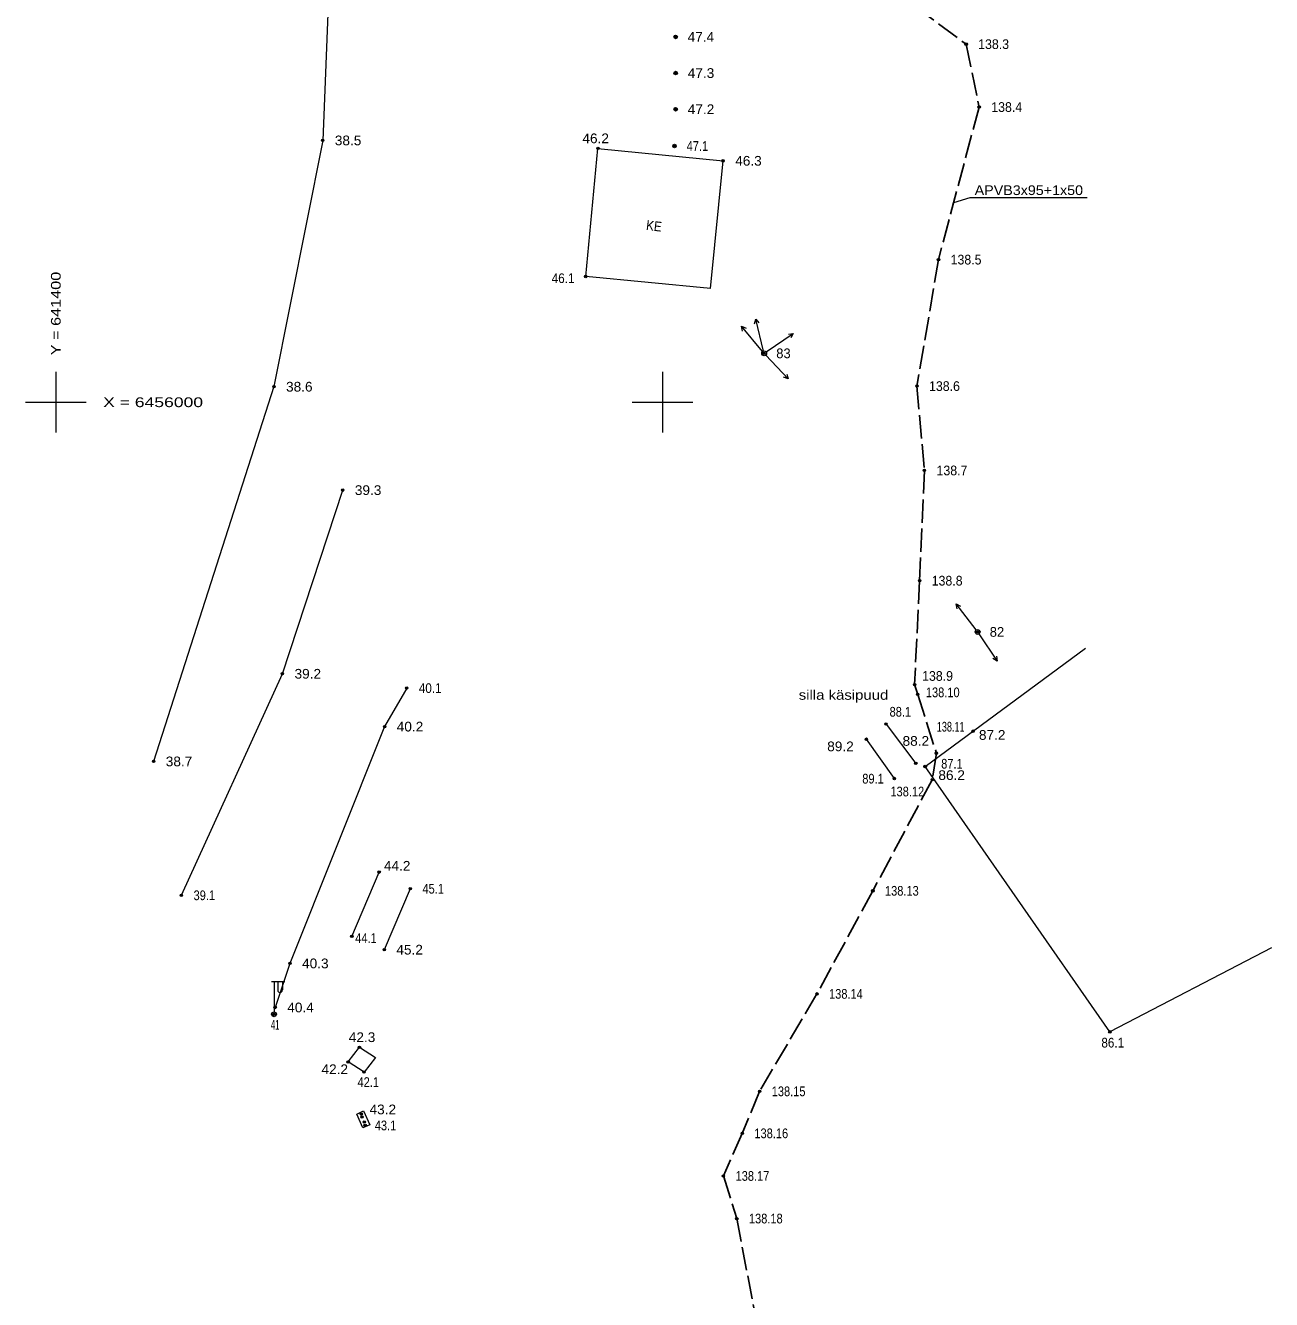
# Model space of a CAD drawing. Extents: x 641354 to 641652, y 6455764 to 6456197.
# Drawn here: x 641397.5 to 641500.2, y 6455926.1 to 6456031 of the extents above; entities that cross this region are included whole.
import ezdxf
from ezdxf.enums import TextEntityAlignment as Align

# ---------------------------------------------------------------- set-up
doc = ezdxf.new("R2010")
doc.units = 0
doc.header["$LTSCALE"] = 0.32
doc.header["$PDMODE"] = 32
doc.header["$PDSIZE"] = 0.16
doc.linetypes.add('LONG_DASHED', pattern=[7.5, 6, -1.5])
for name, color, linetype, lineweight in [('1', 7, 'Continuous', 13), ('11', 7, 'Continuous', 13), ('12', 7, 'Continuous', 13), ('2', 7, 'Continuous', 13), ('21', 7, 'LONG_DASHED', 25), ('28', 7, 'Continuous', 13), ('54', 7, 'Continuous', 13), ('57', 7, 'Continuous', 13), ('61', 7, 'Continuous', 13), ('7', 7, 'Continuous', 13)]:
    doc.layers.add(name, color=color, linetype=linetype, lineweight=lineweight)
doc.layers.add('49', color=7, linetype='Continuous')
doc.layers.add('62', color=7, linetype='Continuous')

msp = doc.modelspace()

# ---------------------------------------------------------------- hatches: boundary and pattern name
at = {"layer": '28'}
for points in [[(641451.2179, 6456030.1, 1), (641450.9221, 6456030.1, 1)], [(641451.2179, 6456027.12, 1), (641450.9221, 6456027.12, 1)], [(641451.2179, 6456024.14, 1), (641450.9221, 6456024.14, 1)], [(641451.1279, 6456021.11, 1), (641450.8321, 6456021.11, 1)]]:
    msp.add_hatch(color=256, dxfattribs=at).paths.add_polyline_path(points)
at = {"layer": '54'}
for points in [[(641451.17, 6456030.1, 1), (641450.97, 6456030.1, 1)], [(641475.11, 6456029.5, 1), (641474.91, 6456029.5, 1)], [(641451.17, 6456027.12, 1), (641450.97, 6456027.12, 1)], [(641451.17, 6456024.14, 1), (641450.97, 6456024.14, 1)], [(641476.18, 6456024.32, 1), (641475.98, 6456024.32, 1)], [(641422.09, 6456021.57, 1), (641421.89, 6456021.57, 1)], [(641444.77, 6456020.91, 1), (641444.57, 6456020.91, 1)], [(641451.08, 6456021.11, 1), (641450.88, 6456021.11, 1)], [(641455.08, 6456019.89, 1), (641454.88, 6456019.89, 1)], [(641472.83, 6456011.75, 1), (641472.63, 6456011.75, 1)], [(641443.76, 6456010.36, 1), (641443.56, 6456010.36, 1)], [(641458.46, 6456004.03, 1), (641458.26, 6456004.03, 1)], [(641418.07, 6456001.29, 1), (641417.87, 6456001.29, 1)], [(641471.05, 6456001.33, 1), (641470.85, 6456001.33, 1)], [(641471.67, 6455994.39, 1), (641471.47, 6455994.39, 1)], [(641423.74, 6455992.76, 1), (641423.54, 6455992.76, 1)], [(641471.27, 6455985.3, 1), (641471.07, 6455985.3, 1)], [(641476.05, 6455981.08, 1), (641475.85, 6455981.08, 1)], [(641418.77, 6455977.63, 1), (641418.57, 6455977.63, 1)], [(641429.01, 6455976.45, 1), (641428.81, 6455976.45, 1)], [(641470.86, 6455976.74, 1), (641470.66, 6455976.74, 1)], [(641471.12, 6455975.93, 1), (641470.92, 6455975.93, 1)], [(641468.51, 6455973.49, 1), (641468.31, 6455973.49, 1)], [(641427.19, 6455973.28, 1), (641426.99, 6455973.28, 1)], [(641466.89, 6455972.24, 1), (641466.69, 6455972.24, 1)], [(641475.68, 6455972.9, 1), (641475.48, 6455972.9, 1)], [(641408.16, 6455970.41, 1), (641407.96, 6455970.41, 1)], [(641470.96, 6455970.25, 1), (641470.76, 6455970.25, 1)], [(641472.66, 6455971.09, 1), (641472.46, 6455971.09, 1)], [(641471.73, 6455969.99, 1), (641471.53, 6455969.99, 1)], [(641471.73, 6455969.99, 1), (641471.53, 6455969.99, 1)], [(641469.2, 6455969, 1), (641469, 6455969, 1)], [(641472.32, 6455968.9, 1), (641472.12, 6455968.9, 1)], [(641426.74, 6455961.29, 1), (641426.54, 6455961.29, 1)], [(641429.31, 6455959.92, 1), (641429.11, 6455959.92, 1)], [(641467.42, 6455959.75, 1), (641467.22, 6455959.75, 1)], [(641410.45, 6455959.38, 1), (641410.25, 6455959.38, 1)], [(641424.49, 6455956, 1), (641424.29, 6455956, 1)], [(641427.16, 6455954.9, 1), (641426.96, 6455954.9, 1)], [(641419.39, 6455953.77, 1), (641419.19, 6455953.77, 1)], [(641462.81, 6455951.26, 1), (641462.61, 6455951.26, 1)], [(641418.08, 6455949.58, 1), (641417.88, 6455949.58, 1)], [(641418.17, 6455950.14, 1), (641417.97, 6455950.14, 1)], [(641486.95, 6455948.13, 1), (641486.75, 6455948.13, 1)], [(641425.12, 6455946.86, 1), (641424.92, 6455946.86, 1)], [(641424.19, 6455945.65, 1), (641423.99, 6455945.65, 1)], [(641425.5, 6455944.82, 1), (641425.3, 6455944.82, 1)], [(641458.09, 6455943.23, 1), (641457.89, 6455943.23, 1)], [(641425.27, 6455941.36, 1), (641425.07, 6455941.36, 1)], [(641425.59, 6455940.42, 1), (641425.39, 6455940.42, 1)], [(641456.66, 6455939.77, 1), (641456.46, 6455939.77, 1)], [(641455.11, 6455936.26, 1), (641454.91, 6455936.26, 1)], [(641456.21, 6455932.75, 1), (641456.01, 6455932.75, 1)]]:
    msp.add_hatch(color=256, dxfattribs=at).paths.add_polyline_path(points)

# ---------------------------------------------------------------- linework, layer by layer
at = {"layer": '1'}
for q in [(641454.98, 6456019.89), (641443.66, 6456010.36)]:
    msp.add_line((641453.94, 6456009.38), q, dxfattribs=at)
msp.add_lwpolyline([(641443.66, 6456010.36), (641444.67, 6456020.91), (641454.98, 6456019.89)], dxfattribs=at)
at = {"layer": '11'}
for p, q in [((641417.78, 6455952.28), (641418.88, 6455952.28)), ((641417.98, 6455952.28), (641417.98, 6455949.78)), ((641418.28, 6455952.28), (641418.28, 6455951.58)), ((641418.68, 6455952.28), (641418.68, 6455951.58))]:
    msp.add_line(p, q, dxfattribs=at)
msp.add_circle((641417.98, 6455949.58), 0.2, dxfattribs=at)
msp.add_arc((641418.48, 6455951.5798), 0.2, 179.93931, 0.0607, dxfattribs=at)
at = {"layer": '12'}
for p, q in [((641458.23, 6456004.18), (641456.5, 6456006.26)), ((641458.31, 6456004.22), (641457.67, 6456006.85)), ((641458.53, 6456004.14), (641460.76, 6456005.66)), ((641458.5, 6456003.88), (641460.35, 6456001.92)), ((641475.83, 6455981.24), (641474.19, 6455983.38)), ((641476.06, 6455980.91), (641477.57, 6455978.68))]:
    msp.add_line(p, q, dxfattribs=at)
for points in [[(641456.59, 6456005.86), (641456.5, 6456006.26), (641456.88, 6456006.09)], [(641457.58, 6456006.45), (641457.67, 6456006.85), (641457.93, 6456006.53)], [(641460.36, 6456005.6), (641460.76, 6456005.66), (641460.56, 6456005.3)], [(641460.23, 6456002.31), (641460.35, 6456001.92), (641459.96, 6456002.07)], [(641474.26, 6455982.99), (641474.19, 6455983.38), (641474.55, 6455983.2)], [(641477.52, 6455979.07), (641477.57, 6455978.68), (641477.22, 6455978.88)]]:
    msp.add_lwpolyline(points, dxfattribs=at)
for centre in [(641458.36, 6456004.03), (641458.36, 6456004.03), (641458.36, 6456004.03), (641458.36, 6456004.03), (641475.95, 6455981.08), (641475.95, 6455981.08)]:
    msp.add_circle(centre, 0.2, dxfattribs=at)
at = {"layer": '2'}
for points in [[(641425.4, 6455944.82), (641424.09, 6455945.65), (641425.02, 6455946.86)], [(641425.02, 6455946.86), (641426.33, 6455946.03), (641425.4, 6455944.82)]]:
    msp.add_lwpolyline(points, dxfattribs=at)
at = {"layer": '21'}
msp.add_lwpolyline([(641461.81, 6456040.09), (641468.85, 6456034.02), (641475.01, 6456029.5), (641476.08, 6456024.32), (641472.73, 6456011.75), (641470.95, 6456001.33), (641471.57, 6455994.39), (641471.17, 6455985.3), (641470.76, 6455976.74), (641471.02, 6455975.93), (641472.56, 6455971.09), (641472.22, 6455968.9), (641467.32, 6455959.75), (641462.71, 6455951.26), (641457.99, 6455943.23), (641456.56, 6455939.77), (641455.01, 6455936.26), (641456.11, 6455932.75), (641458.65, 6455919.43)], dxfattribs=at)
at = {"layer": '21', "linetype": 'Continuous', "lineweight": 13}
msp.add_lwpolyline([(641473.99, 6456016.46), (641475.33, 6456016.87), (641484.99, 6456016.87)], dxfattribs=at)
at = {"layer": '28'}
for p, q in [((641471.63, 6455969.99), (641484.85, 6455979.73)), ((641468.41, 6455973.49), (641470.86, 6455970.25)), ((641469.1, 6455969), (641466.79, 6455972.24)), ((641424.39, 6455956), (641426.64, 6455961.29)), ((641429.21, 6455959.92), (641427.06, 6455954.9))]:
    msp.add_line(p, q, dxfattribs=at)
for points in [[(641418.81, 6456044.24), (641422.6, 6456044.83), (641422.9, 6456032.7), (641422.44, 6456032.7), (641421.99, 6456021.57), (641417.97, 6456001.29), (641408.06, 6455970.41)], [(641410.35, 6455959.38), (641418.67, 6455977.63), (641423.64, 6455992.76)], [(641428.91, 6455976.45), (641427.09, 6455973.28), (641419.29, 6455953.77), (641418.07, 6455950.14)], [(641500.17, 6455955.04), (641486.85, 6455948.13), (641471.63, 6455969.99)]]:
    msp.add_lwpolyline(points, dxfattribs=at)
for centre in [(641451.07, 6456030.1), (641451.07, 6456027.12), (641451.07, 6456024.14), (641450.98, 6456021.11)]:
    msp.add_circle(centre, 0.1479, dxfattribs=at)
at = {"layer": '54'}
for centre in [(641451.07, 6456030.1), (641475.01, 6456029.5), (641451.07, 6456027.12), (641451.07, 6456024.14), (641476.08, 6456024.32), (641421.99, 6456021.57), (641444.67, 6456020.91), (641450.98, 6456021.11), (641454.98, 6456019.89), (641472.73, 6456011.75), (641443.66, 6456010.36), (641458.36, 6456004.03), (641417.97, 6456001.29), (641470.95, 6456001.33), (641471.57, 6455994.39), (641423.64, 6455992.76), (641471.17, 6455985.3), (641475.95, 6455981.08), (641418.67, 6455977.63), (641428.91, 6455976.45), (641470.76, 6455976.74), (641471.02, 6455975.93), (641468.41, 6455973.49), (641427.09, 6455973.28), (641466.79, 6455972.24), (641475.58, 6455972.9), (641408.06, 6455970.41), (641470.86, 6455970.25), (641472.56, 6455971.09), (641471.63, 6455969.99), (641471.63, 6455969.99), (641469.1, 6455969), (641472.22, 6455968.9), (641426.64, 6455961.29), (641429.21, 6455959.92), (641467.32, 6455959.75), (641410.35, 6455959.38), (641424.39, 6455956), (641427.06, 6455954.9), (641419.29, 6455953.77), (641462.71, 6455951.26), (641417.98, 6455949.58), (641418.07, 6455950.14), (641486.85, 6455948.13), (641425.02, 6455946.86), (641424.09, 6455945.65), (641425.4, 6455944.82), (641457.99, 6455943.23), (641425.17, 6455941.36), (641425.49, 6455940.42), (641456.56, 6455939.77), (641455.01, 6455936.26), (641456.11, 6455932.75)]:
    msp.add_circle(centre, 0.1, dxfattribs=at)
for p in [(641451.07, 6456030.1), (641475.01, 6456029.5), (641451.07, 6456027.12), (641451.07, 6456024.14), (641476.08, 6456024.32), (641421.99, 6456021.57), (641444.67, 6456020.91), (641450.98, 6456021.11), (641454.98, 6456019.89), (641472.73, 6456011.75), (641443.66, 6456010.36), (641458.36, 6456004.03), (641417.97, 6456001.29), (641470.95, 6456001.33), (641471.57, 6455994.39), (641423.64, 6455992.76), (641471.17, 6455985.3), (641475.95, 6455981.08), (641418.67, 6455977.63), (641470.76, 6455976.74), (641428.91, 6455976.45), (641471.02, 6455975.93), (641468.41, 6455973.49), (641427.09, 6455973.28), (641475.58, 6455972.9), (641466.79, 6455972.24), (641408.06, 6455970.41), (641470.86, 6455970.25), (641472.56, 6455971.09), (641471.63, 6455969.99), (641469.1, 6455969), (641472.22, 6455968.9), (641426.64, 6455961.29), (641429.21, 6455959.92), (641467.32, 6455959.75), (641410.35, 6455959.38), (641424.39, 6455956), (641427.06, 6455954.9), (641419.29, 6455953.77), (641462.71, 6455951.26), (641417.98, 6455949.58), (641418.07, 6455950.14), (641486.85, 6455948.13), (641425.02, 6455946.86), (641424.09, 6455945.65), (641425.4, 6455944.82), (641457.99, 6455943.23), (641425.17, 6455941.36), (641425.49, 6455940.42), (641456.56, 6455939.77), (641455.01, 6455936.26), (641456.11, 6455932.75)]:
    msp.add_point(p, dxfattribs=at)
at = {"layer": '61'}
for p, q in [((641400, 6456002.5), (641400, 6455997.5)), ((641450, 6456002.5), (641450, 6455997.5)), ((641397.5, 6456000), (641402.5, 6456000)), ((641447.5, 6456000), (641452.5, 6456000))]:
    msp.add_line(p, q, dxfattribs=at)
at = {"layer": '7'}
msp.add_lwpolyline([(641425.36, 6455941.62), (641425.87, 6455940.47), (641425.29, 6455940.22), (641424.79, 6455941.36)], close=True, dxfattribs=at)
for centre, radius in [((641425.2314, 6455941.1214), 0.1), ((641425.2314, 6455941.1214), 0.09), ((641425.2314, 6455941.1214), 0.08), ((641425.2314, 6455941.1214), 0.07), ((641425.2314, 6455941.1214), 0.06), ((641425.2314, 6455941.1214), 0.05), ((641425.2314, 6455941.1214), 0.04), ((641425.2314, 6455941.1214), 0.03), ((641425.2314, 6455941.1214), 0.02), ((641425.4126, 6455940.7095), 0.1), ((641425.4126, 6455940.7095), 0.09), ((641425.4126, 6455940.7095), 0.08), ((641425.4126, 6455940.7095), 0.07), ((641425.4126, 6455940.7095), 0.06), ((641425.4126, 6455940.7095), 0.05), ((641425.4126, 6455940.7095), 0.04), ((641425.4126, 6455940.7095), 0.03), ((641425.4126, 6455940.7095), 0.02)]:
    msp.add_circle(centre, radius, dxfattribs=at)

# ---------------------------------------------------------------- texts
at = {"layer": '21', "width": 1.1}
msp.add_text('APVB3x95+1x50', height=0.8, dxfattribs=at).set_placement((641475.71, 6456017.07))
at = {"layer": '49'}
for s, width, p in [('138.3', 0.95, (641476, 6456029.1)), ('138.4', 0.95, (641477.08, 6456023.92)), ('138.5', 0.95, (641473.73, 6456011.35)), ('138.6', 0.95, (641471.95, 6456000.93)), ('138.7', 0.95, (641472.57, 6455993.98)), ('138.8', 0.95, (641472.17, 6455984.9)), ('138.9', 0.95, (641471.38, 6455977.05)), ('138.10', 0.85, (641471.69, 6455975.7)), ('138.11', 0.7, (641472.59, 6455972.87)), ('138.12', 0.85, (641468.77, 6455967.53)), ('138.13', 0.85, (641468.32, 6455959.35)), ('138.14', 0.85, (641463.71, 6455950.86)), ('138.15', 0.85, (641458.99, 6455942.83)), ('138.16', 0.85, (641457.56, 6455939.37)), ('138.17', 0.85, (641456.01, 6455935.86)), ('138.18', 0.85, (641457.11, 6455932.35))]:
    msp.add_text(s, height=0.8, dxfattribs=dict(at, width=width)).set_placement(p)
at = {"layer": '57', "width": 0.9}
msp.add_text('KE', height=0.7999, rotation=353.387, dxfattribs=at).set_placement((641449.2439, 6456014.1253), align=Align.CENTER)
at = {"layer": '57', "width": 1.25}
msp.add_text(' Y = 641400', height=0.8, rotation=90, dxfattribs=at).set_placement((641400.4, 6456003.5))
at = {"layer": '57', "width": 1.35}
msp.add_text(' X = 6456000', height=0.8, dxfattribs=at).set_placement((641403.5, 6455999.6))
at = {"layer": '57', "width": 1.15}
msp.add_text('silla käsipuud', height=0.8, dxfattribs=at).set_placement((641464.905, 6455975.49), align=Align.CENTER)
at = {"layer": '62'}
for s, width, p in [('47.4', 1.05, (641452.06, 6456029.7)), ('47.3', 1.05, (641452.07, 6456026.72)), ('47.2', 1.05, (641452.07, 6456023.74)), ('38.5', 1.05, (641422.99, 6456021.17)), ('46.2', 1.05, (641443.39, 6456021.34)), ('47.1', 0.85, (641451.98, 6456020.71)), ('46.3', 1.05, (641455.98, 6456019.49)), ('46.1', 0.9, (641440.86, 6456009.82)), ('38.6', 1.05, (641418.97, 6456000.88)), ('39.3', 1.05, (641424.64, 6455992.36)), ('39.2', 1.05, (641419.67, 6455977.23)), ('40.1', 0.9, (641429.91, 6455976.05)), ('88.1', 0.85, (641468.7, 6455974.1)), ('40.2', 1.05, (641428.09, 6455972.88)), ('88.2', 1.05, (641469.77, 6455971.7)), ('87.2', 1.05, (641476.06, 6455972.19)), ('89.2', 1.05, (641463.56, 6455971.25)), ('38.7', 1.05, (641409.06, 6455970.01)), ('87.1', 0.85, (641472.95, 6455969.82)), ('89.1', 0.85, (641466.45, 6455968.59)), ('86.2', 1.05, (641472.72, 6455968.88)), ('44.2', 1.05, (641427.03, 6455961.41)), ('39.1', 0.85, (641411.35, 6455958.98)), ('45.1', 0.85, (641430.21, 6455959.52)), ('44.1', 0.85, (641424.67, 6455955.46)), ('45.2', 1.05, (641428.06, 6455954.5)), ('40.3', 1.05, (641420.29, 6455953.37)), ('40.4', 1.05, (641419.07, 6455949.74)), ('41', 0.6, (641417.72, 6455948.32)), ('42.3', 1.05, (641424.14, 6455947.29)), ('86.1', 0.9, (641486.15, 6455946.84)), ('42.2', 1.05, (641421.89, 6455944.65)), ('42.1', 0.85, (641424.86, 6455943.59)), ('43.2', 1.05, (641425.85, 6455941.34)), ('43.1', 0.85, (641426.28, 6455940.02))]:
    msp.add_text(s, height=0.8, dxfattribs=dict(at, width=width)).set_placement(p)
for s, p in [('83', (641459.36, 6456003.63)), ('82', (641476.95, 6455980.68))]:
    msp.add_text(s, height=0.8, dxfattribs=at).set_placement(p)

doc.saveas('drawing.dxf')
